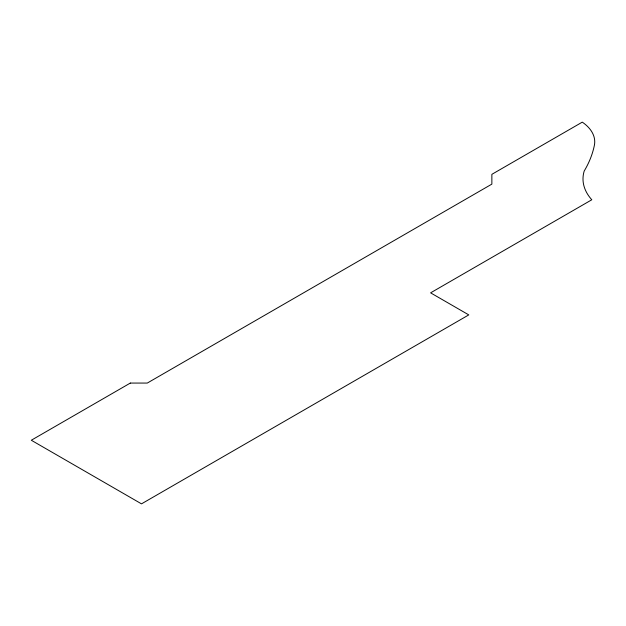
<?xml version="1.0" encoding="UTF-8"?>
<svg xmlns="http://www.w3.org/2000/svg" width="626" height="626" viewBox="0 0 626 626"><rect width="100%" height="100%" fill="white"/><g stroke="black" fill="none" stroke-linecap="round" stroke-linejoin="round"><path stroke-width="0.94" d="M130.325 383.065L31.3 440.242L141.492 503.86L468.788 314.894L430.594 292.843L591.797 199.772A78.54 45.346 0 0 1 584.207 171.023A212.386 122.618 0 0 0 594.465 144.856A52.787 30.478 0 0 0 582.274 122.14L491.864 174.333L491.864 184.122L147.282 383.065L130.325 383.065"/></g></svg>
